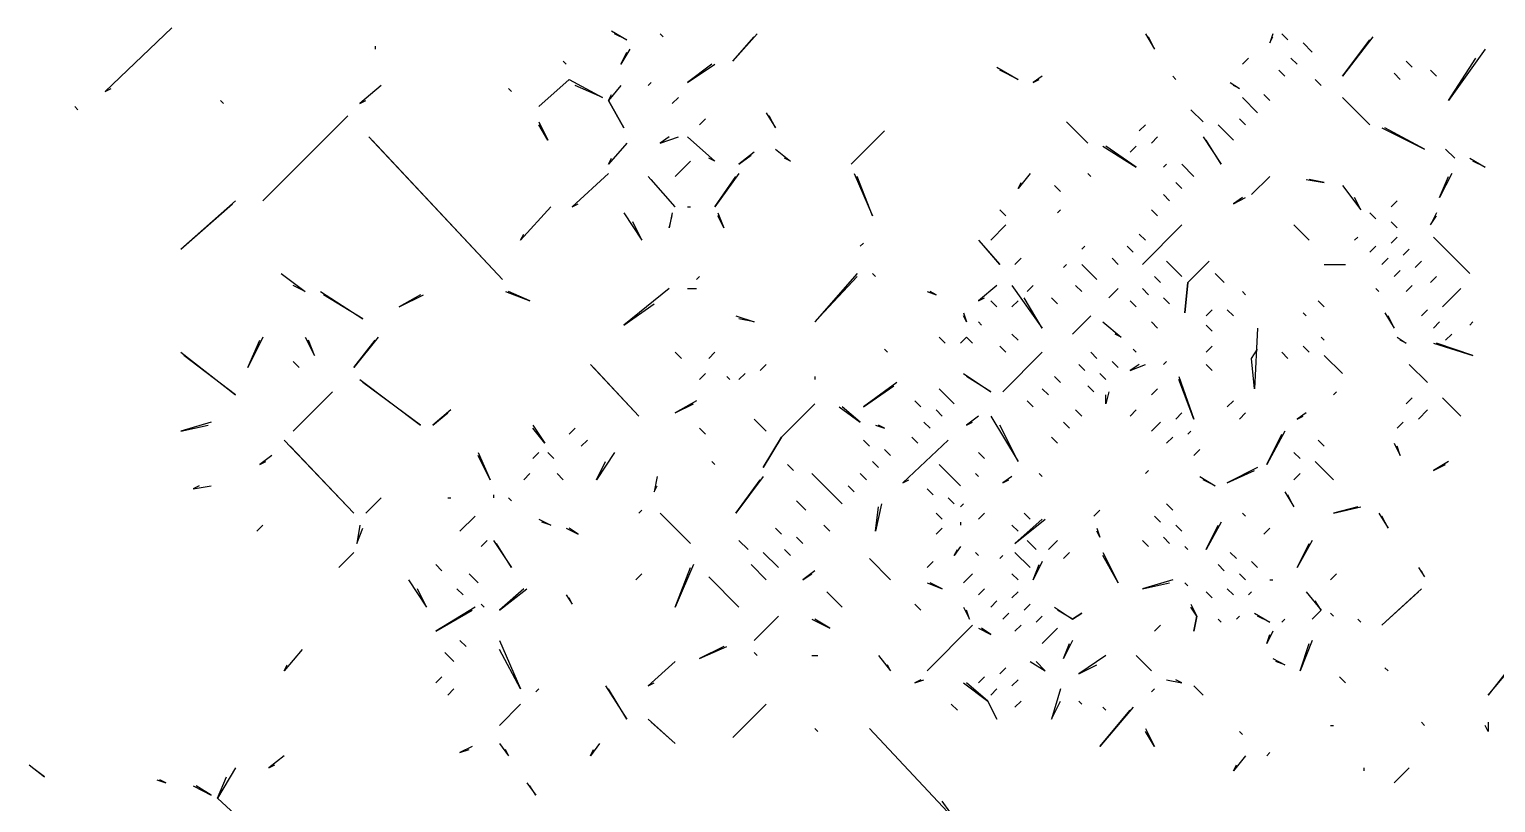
# Model space of a CAD drawing. Extents: x 1 to 2775, y -31 to 2075.
# Drawn here: x 1995.3 to 2075.9, y 474.2 to 516.8 of the extents above; entities that cross this region are included whole.
import ezdxf

# ---------------------------------------------------------------- set-up
doc = ezdxf.new("R2010")
doc.units = 0
doc.layers.add('LINEWORK', color=4, linetype='CONTINUOUS')

msp = doc.modelspace()

# ---------------------------------------------------------------- linework, layer by layer
at = {"layer": 'LINEWORK'}
for points in [[(2003.1667, 516.8333), (1999.5, 513.3333), (1999.8333, 513.5)], [(2027.3333, 516.6667), (2028.1667, 516.1667), (2027.5, 516.5)], [(2014.3333, 515.8333), (2014.3333, 515.6667)], [(2030, 516.5), (2030.1667, 516.3333)], [(2035.3333, 516.5), (2034, 515), (2035.1667, 516.3333)], [(2056.6667, 516.5), (2057.1667, 515.6667), (2056.8333, 516.3333)], [(2063.6667, 516.5), (2063.5, 516), (2063.6667, 516.3333)], [(2064.1667, 516.5), (2064.5, 516.1667)], [(2065.3333, 516), (2065.8333, 515.5)], [(2069.1667, 516.3333), (2067.5, 514.1667), (2069, 516.1667)], [(2024.6667, 515), (2024.8333, 514.8333)], [(2028.3333, 515.6667), (2027.8333, 514.8333), (2028.1667, 515.5)], [(2062.3333, 515.1667), (2062, 514.8333)], [(2064.6667, 515.1667), (2065, 514.8333)], [(2071, 515), (2071.3333, 514.6667)], [(2075.3333, 515.6667), (2073.3333, 512.8333), (2074.8333, 515.1667)], [(2032.8333, 514.8333), (2031.5, 513.8333), (2033, 514.8333)], [(2048.5, 514.6667), (2049.6667, 514), (2048.6667, 514.5)], [(2051, 514.1667), (2050.5, 513.8333), (2050.8333, 514)], [(2058.1667, 514.1667), (2058.3333, 514)], [(2064, 514.5), (2064.3333, 514.1667)], [(2070.3333, 514.3333), (2070.6667, 514)], [(2072.3333, 514.5), (2072.6667, 514.1667)], [(2014.6667, 513.6667), (2013.5, 512.6667), (2013.8333, 512.8333)], [(2021.6667, 513.5), (2021.8333, 513.3333)], [(2025, 514), (2023.3333, 512.5), (2025, 514), (2026.8333, 513), (2025.3333, 513.6667)], [(2027.8333, 513.6667), (2027.1667, 512.8333), (2028, 511.3333), (2027.1667, 512.8333), (2027.3333, 513.1667)], [(2029.5, 513.8333), (2029.3333, 513.6667)], [(2061.3333, 513.8333), (2061.8333, 513.5), (2061.5, 513.6667)], [(2066, 514), (2066.3333, 513.6667)], [(2005.8333, 512.8333), (2006, 512.6667)], [(2031, 513), (2030.6667, 512.6667)], [(2062, 513), (2062.8333, 512.1667)], [(2063.1667, 513.1667), (2063.5, 512.8333)], [(2067.5, 513), (2069, 511.5)], [(1997.8333, 512.5), (1998, 512.3333)], [(2012.8333, 512), (2008.1667, 507.3333)], [(2032.5, 511.8333), (2032.1667, 511.5)], [(2035.8333, 512.1667), (2036.3333, 511.3333), (2036, 512)], [(2059.1667, 512.3333), (2059.8333, 511.6667)], [(2061.8333, 511.8333), (2062.1667, 511.5)], [(2023.3333, 511.6667), (2023.8333, 510.6667), (2023.3333, 511.5)], [(2042.3333, 511.1667), (2040.5, 509.3333)], [(2052.3333, 511.6667), (2053.5, 510.5)], [(2056.6667, 511.5), (2056.3333, 511.1667)], [(2060.6667, 511.5), (2061.5, 510.6667)], [(2069.6667, 511.3333), (2072, 510.1667), (2069.8333, 511.3333)], [(2014, 510.8333), (2021.3333, 503), (2014.1667, 510.6667)], [(2028.1667, 510.5), (2027.1667, 509.3333), (2027.3333, 509.6667)], [(2030.5, 510.8333), (2030, 510.5), (2031, 510.8333)], [(2031.5, 510.8333), (2033, 509.5), (2032.6667, 509.6667)], [(2036.3333, 510.1667), (2037.1667, 509.5), (2036.8333, 509.6667)], [(2054.3333, 510.3333), (2056.1667, 509.1667), (2054.5, 510.3333)], [(2056.1667, 510.3333), (2055.8333, 510)], [(2057.3333, 510.8333), (2057, 510.5)], [(2059.8333, 510.8333), (2060.8333, 509.3333), (2060, 510.6667)], [(2073.1667, 510.1667), (2073.6667, 509.6667)], [(2031.6667, 509.5), (2030.8333, 508.6667)], [(2035.1667, 510), (2034.3333, 509.3333), (2035, 509.8333)], [(2057.8333, 509.3333), (2057.6667, 509.1667)], [(2058.6667, 509.3333), (2059.3333, 508.6667)], [(2074.5, 509.6667), (2075.3333, 509.1667), (2074.6667, 509.5)], [(2027.1667, 508.8333), (2025.1667, 507), (2025.5, 507.1667)], [(2029.3333, 508.6667), (2030.8333, 507), (2029.5, 508.5)], [(2034.3333, 508.8333), (2033, 507), (2034.1667, 508.6667)], [(2040.6667, 508.8333), (2041.6667, 506.5), (2040.8333, 508.6667)], [(2050.3333, 508.8333), (2049.6667, 508), (2049.8333, 508.3333)], [(2053.5, 508.8333), (2053.6667, 508.6667)], [(2063.5, 508.6667), (2062.5, 507.6667)], [(2065.5, 508.5), (2066.5, 508.3333), (2065.6667, 508.5)], [(2073.5, 508.8333), (2072.8333, 507.5), (2073.3333, 508.6667)], [(2051.6667, 508.1667), (2052, 507.8333)], [(2058.3333, 508.3333), (2058.6667, 508)], [(2067.5, 508.1667), (2068.5, 506.8333), (2068.1667, 507.5)], [(2006.6667, 507.3333), (2003.6667, 504.6667), (2006.5, 507.1667)], [(2024, 507), (2022.3333, 505.1667), (2022.5, 505.5)], [(2031.5, 507), (2031.6667, 507)], [(2057.6667, 507.6667), (2058, 507.3333)], [(2062, 507.5), (2061.5, 507.1667), (2062.1667, 507.5)], [(2070.5, 507.3333), (2070.1667, 507)], [(2028, 506.6667), (2029, 505.1667), (2028.5, 506.1667)], [(2030.6667, 506.6667), (2030.5, 505.8333), (2030.6667, 506.5)], [(2033.1667, 506.6667), (2033.5, 505.8333), (2033.1667, 506.5)], [(2048.6667, 506.8333), (2049, 506.5)], [(2052, 506.8333), (2051.8333, 506.6667)], [(2057, 506.8333), (2057.3333, 506.5)], [(2069, 506.6667), (2069.3333, 506.3333)], [(2070.1667, 506.1667), (2070.5, 505.8333)], [(2072.6667, 506.6667), (2072.3333, 506), (2072.6667, 506.5)], [(2049, 506), (2048.1667, 505.1667)], [(2056.3333, 505.5), (2056.6667, 505.1667)], [(2058.6667, 506), (2056.5, 503.8333)], [(2064.8333, 506), (2065.6667, 505.1667)], [(2068.3333, 505.3333), (2068.1667, 505.1667)], [(2070.5, 505.3333), (2070.1667, 505)], [(2072.5, 505.3333), (2074.5, 503.3333)], [(2041.1667, 505), (2041, 504.8333)], [(2047.5, 505.1667), (2048.6667, 503.8333), (2047.6667, 505)], [(2053.3333, 504.8333), (2053.1667, 504.6667)], [(2055.6667, 504.8333), (2056, 504.5)], [(2069.3333, 504.8333), (2069, 504.5)], [(2071.1667, 504.6667), (2070.8333, 504.3333)], [(2049.8333, 504.1667), (2049.5, 503.8333)], [(2052.3333, 503.8333), (2052.1667, 503.6667)], [(2053.1667, 503.8333), (2054, 503)], [(2054.8333, 504.1667), (2055.1667, 503.8333)], [(2057.8333, 504), (2058.6667, 503.1667)], [(2060.1667, 504), (2059, 502.8333), (2058.8333, 501.1667), (2059, 502.8333)], [(2066.5, 503.8333), (2067.6667, 503.8333)], [(2070, 504.1667), (2069.6667, 503.8333)], [(2071.8333, 504), (2071.5, 503.6667)], [(2009.1667, 503.3333), (2010.5, 502.3333), (2009.8333, 502.6667)], [(2032.1667, 503.1667), (2032, 503)], [(2040.8333, 503.3333), (2038.5, 500.6667), (2040.8333, 503.1667)], [(2041.6667, 503.3333), (2041.8333, 503.1667)], [(2057.1667, 503.1667), (2057.5, 502.8333)], [(2060.5, 503.3333), (2061, 502.8333)], [(2070.6667, 503.5), (2070.3333, 503.1667)], [(2072.6667, 503.1667), (2072.3333, 502.8333)], [(2011.3333, 502.3333), (2013.6667, 500.8333), (2011.5, 502.1667)], [(2016.8333, 502.1667), (2015.6667, 501.5), (2017, 502.1667)], [(2021.5, 502.3333), (2022.8333, 501.8333), (2021.6667, 502.3333)], [(2030.5, 502.5), (2028, 500.5), (2029.6667, 501.6667)], [(2031.5, 502.5), (2032, 502.5)], [(2044.6667, 502.3333), (2045.1667, 502.1667), (2044.8333, 502.3333)], [(2048.5, 502.6667), (2047.5, 501.8333), (2047.8333, 502)], [(2049.3333, 502.6667), (2051, 500.3333), (2050, 502)], [(2050.5, 502.6667), (2050.1667, 502.3333)], [(2052.8333, 502.6667), (2053.1667, 502.3333)], [(2055.1667, 502.5), (2054.6667, 502)], [(2056.5, 502.5), (2056.8333, 502.1667)], [(2062, 502.3333), (2062.1667, 502.1667)], [(2069.3333, 502.5), (2069.5, 502.3333)], [(2071.3333, 502.6667), (2071, 502.3333)], [(2074, 502.5), (2073, 501.5)], [(2048.1667, 501.8333), (2048.5, 501.5)], [(2049.6667, 501.8333), (2049.3333, 501.5)], [(2051.5, 502), (2051.8333, 501.6667)], [(2055.8333, 501.8333), (2056.1667, 501.5)], [(2057.6667, 502), (2058, 501.6667)], [(2060.3333, 501.3333), (2060, 501)], [(2061.1667, 501.3333), (2061.5, 501)], [(2066.1667, 501.8333), (2066.5, 501.5)], [(2072.1667, 501.3333), (2071.8333, 501)], [(2034.1667, 501), (2035.1667, 500.6667), (2034.3333, 500.8333)], [(2046.6667, 501.1667), (2046.8333, 500.6667), (2046.6667, 501)], [(2047.5, 500.6667), (2047.6667, 500.5)], [(2053.6667, 501), (2052.6667, 500)], [(2054.3333, 500.6667), (2055.3333, 499.8333), (2055, 500)], [(2057, 500.6667), (2057.3333, 500.3333)], [(2060, 500.5), (2060.3333, 500.1667)], [(2065.3333, 501.1667), (2065.5, 501)], [(2069.8333, 501.1667), (2070.3333, 500.3333), (2070, 501)], [(2072.8333, 500.6667), (2072.5, 500.3333)], [(2074.6667, 500.6667), (2074.5, 500.5)], [(2008.1667, 499.8333), (2007.3333, 498.1667), (2008, 499.6667)], [(2010.5, 499.8333), (2011, 498.8333), (2010.6667, 499.6667)], [(2014.5, 499.8333), (2013.1667, 498.1667), (2014.3333, 499.6667)], [(2045.3333, 499.8333), (2045.6667, 499.5)], [(2046.8333, 499.8333), (2046.5, 499.5), (2046.8333, 499.8333), (2047.1667, 499.5)], [(2049.3333, 500), (2049.6667, 499.6667)], [(2062.8333, 500.3333), (2062.6667, 497), (2062.5, 498.6667), (2062.8333, 499.1667)], [(2066.3333, 499.8333), (2066.5, 499.6667)], [(2070.5, 499.8333), (2071, 499.5), (2070.6667, 499.6667)], [(2073.5, 500), (2073.1667, 499.6667)], [(2003.6667, 499), (2006.6667, 496.6667), (2003.8333, 498.8333)], [(2030.8333, 499), (2031.1667, 498.6667)], [(2033, 499), (2032.6667, 498.6667)], [(2042.3333, 499.1667), (2042.5, 499)], [(2048.6667, 499.3333), (2049, 499)], [(2051, 499), (2048.8333, 496.8333)], [(2053.6667, 499), (2054, 498.6667)], [(2056, 499.1667), (2056.1667, 499)], [(2060.3333, 499.3333), (2060, 499)], [(2064.1667, 499), (2064.5, 498.6667)], [(2065.3333, 499.3333), (2065.6667, 499)], [(2066.5, 498.8333), (2067.5, 497.8333)], [(2072.5, 499.5), (2074.6667, 498.8333), (2072.6667, 499.5)], [(2009.8333, 498.5), (2010.1667, 498.1667)], [(2026.1667, 498.3333), (2028.8333, 495.5), (2026.3333, 498.1667)], [(2035.8333, 498.3333), (2035.5, 498)], [(2053, 498.3333), (2053.3333, 498)], [(2054.8333, 498.5), (2055.1667, 498.1667)], [(2056.3333, 498.3333), (2055.8333, 498), (2056.6667, 498.3333)], [(2057.8333, 498.5), (2057.6667, 498.3333)], [(2060, 498.3333), (2060.3333, 498)], [(2071.1667, 498.3333), (2072.1667, 497.3333)], [(2013.5, 497.5), (2016.8333, 495), (2013.6667, 497.3333)], [(2032.5, 497.8333), (2032.1667, 497.5)], [(2033.6667, 497.6667), (2033.8333, 497.5)], [(2034.6667, 497.8333), (2034.3333, 497.5)], [(2038.5, 497.6667), (2038.5, 497.5)], [(2043, 497.3333), (2041.1667, 496), (2042.8333, 497.1667)], [(2046.6667, 497.8333), (2048.1667, 496.8333), (2046.8333, 497.6667)], [(2051.6667, 497.6667), (2052, 497.3333)], [(2054.1667, 497.8333), (2054.5, 497.5)], [(2058.5, 497.6667), (2059.3333, 495.3333), (2058.5, 497.5)], [(2012, 496.8333), (2009.8333, 494.6667), (2011.8333, 496.6667)], [(2045.3333, 497), (2046.1667, 496.1667)], [(2051, 497), (2051.3333, 496.6667)], [(2053.5, 497.1667), (2053.8333, 496.8333)], [(2054.6667, 496.8333), (2054.5, 496.1667), (2054.5, 496.6667)], [(2057.3333, 497), (2057, 496.6667)], [(2067.1667, 496.8333), (2067, 496.6667)], [(2071.3333, 496.5), (2071, 496.1667)], [(2073, 496.5), (2074, 495.5)], [(2018.5, 495.8333), (2017.5, 495), (2018.3333, 495.6667)], [(2032, 496.3333), (2030.8333, 495.6667), (2031.8333, 496.1667)], [(2038.5, 496.1667), (2036.6667, 494.3333), (2035.6667, 492.6667), (2036.6667, 494.3333)], [(2039.8333, 496), (2041, 495.1667), (2040, 496)], [(2044, 496.3333), (2044.3333, 496)], [(2045.1667, 495.8333), (2045.5, 495.5)], [(2050.1667, 496.3333), (2050.5, 496)], [(2052.8333, 495.8333), (2053.1667, 495.5)], [(2056.1667, 495.8333), (2055.8333, 495.5)], [(2058.6667, 495.6667), (2058.3333, 495.3333)], [(2061.5, 496.3333), (2061.1667, 496)], [(2062.1667, 495.6667), (2061.8333, 495.3333)], [(2065.5, 495.6667), (2065, 495.3333), (2065.3333, 495.5)], [(2072.1667, 495.8333), (2071.6667, 495.3333)], [(2005.3333, 495.1667), (2003.6667, 494.6667), (2005.1667, 495)], [(2023, 495), (2023.6667, 494), (2023, 494.8333)], [(2025.3333, 494.8333), (2025, 494.5)], [(2032.1667, 494.8333), (2032.5, 494.5)], [(2035.1667, 495.3333), (2035.8333, 494.6667)], [(2041.8333, 495), (2042.3333, 494.8333), (2042, 495)], [(2044.5, 495.1667), (2044.8333, 494.8333)], [(2047.5, 495.5), (2046.8333, 495), (2047.1667, 495.1667)], [(2048.1667, 495.5), (2049.6667, 493), (2048.6667, 495)], [(2052.1667, 495.1667), (2052.5, 494.8333)], [(2057.5, 495.1667), (2057, 494.6667)], [(2070.8333, 495.1667), (2070.5, 494.8333)], [(2009.3333, 494.1667), (2013.1667, 490.1667), (2009.6667, 493.8333)], [(2026, 494.1667), (2025.6667, 493.8333)], [(2041.1667, 494.1667), (2041.5, 493.8333)], [(2045.8333, 494.1667), (2043.3333, 491.8333), (2043.6667, 492)], [(2043.8333, 494.3333), (2044.1667, 494)], [(2051.5, 494.3333), (2051.8333, 494)], [(2058.1667, 494.3333), (2057.8333, 494)], [(2059.1667, 494.6667), (2059, 494.5)], [(2064.3333, 494.6667), (2063.3333, 492.8333), (2064.1667, 494.5)], [(2066.1667, 494.1667), (2066.5, 493.8333)], [(2070.3333, 494), (2070.6667, 493.3333), (2070.5, 493.8333)], [(2008.6667, 493.3333), (2008, 492.8333), (2008.3333, 493)], [(2020, 493.5), (2020.6667, 492), (2020, 493.3333)], [(2023.3333, 493.5), (2023, 493.1667)], [(2023.8333, 493.5), (2024.1667, 493.1667)], [(2027.5, 493.5), (2026.5, 492), (2027, 493)], [(2042.3333, 493.6667), (2042.6667, 493.3333)], [(2047.5, 493.5), (2047.8333, 493.1667)], [(2059.6667, 493.6667), (2059.3333, 493.3333)], [(2064.8333, 493.5), (2065.1667, 493.1667)], [(2032.8333, 493), (2033, 492.8333)], [(2037, 492.8333), (2037.3333, 492.5)], [(2041.6667, 493), (2042, 492.6667)], [(2045.3333, 492.8333), (2046.5, 491.6667)], [(2056.8333, 492.5), (2056.6667, 492.3333)], [(2062.8333, 492.6667), (2061.1667, 491.8333), (2062.6667, 492.5)], [(2066, 493), (2067, 492)], [(2073.3333, 493), (2072.5, 492.5), (2073.1667, 492.8333)], [(2004.6667, 491.6667), (2004.3333, 491.5), (2005.3333, 491.6667)], [(2022.8333, 492.3333), (2022.5, 492)], [(2024.3333, 492.3333), (2024.6667, 492)], [(2029.8333, 492.1667), (2029.6667, 491.3333), (2029.8333, 491.6667)], [(2035.6667, 492.1667), (2034.1667, 490.1667), (2035.5, 492)], [(2038.3333, 492.3333), (2040, 490.6667)], [(2040.3333, 491.6667), (2040.6667, 491.3333)], [(2041, 492.3333), (2041.3333, 492)], [(2047.3333, 492.3333), (2047.5, 492.1667)], [(2049.3333, 492.1667), (2048.8333, 491.8333), (2049.1667, 492)], [(2050.8333, 492.3333), (2051, 492.1667)], [(2059.6667, 492.1667), (2060.5, 491.6667), (2059.8333, 492)], [(2065.1667, 492.3333), (2064.8333, 492)], [(2014.6667, 491), (2013.8333, 490.1667)], [(2018.3333, 491), (2018.5, 491)], [(2020.8333, 491.1667), (2020.8333, 491)], [(2021.6667, 491), (2021.8333, 490.8333)], [(2037.5, 490.8333), (2038, 490.3333)], [(2044.6667, 491.5), (2045, 491.1667)], [(2045.8333, 491), (2046.1667, 490.6667)], [(2064.3333, 491.3333), (2064.8333, 490.5), (2064.5, 491.1667)], [(2019.8333, 490), (2019, 489.1667)], [(2029, 490.3333), (2028.8333, 490.1667)], [(2030, 490.1667), (2031.6667, 488.5)], [(2042.1667, 490.6667), (2041.8333, 489.1667), (2042, 490.5)], [(2045.1667, 490.1667), (2045.5, 489.8333)], [(2046.6667, 490.6667), (2046.5, 490.5)], [(2047.8333, 490.1667), (2047.5, 489.8333)], [(2050, 490.1667), (2050.3333, 489.8333)], [(2054.1667, 490.3333), (2053.8333, 490)], [(2057.1667, 490), (2057.5, 489.6667)], [(2057.8333, 490.6667), (2058.1667, 490.3333)], [(2062, 490.1667), (2062.1667, 490)], [(2068.3333, 490.5), (2067, 490.1667), (2068.5, 490.5)], [(2069.5, 490.1667), (2070, 489.3333), (2069.6667, 490)], [(2008.1667, 489.5), (2007.8333, 489.1667)], [(2013.5, 489.5), (2013.3333, 488.5), (2013.6667, 489.3333)], [(2023.3333, 489.8333), (2024, 489.5), (2023.5, 489.6667)], [(2024.8333, 489.3333), (2025.5, 489), (2025, 489.3333)], [(2036.3333, 489.3333), (2036.6667, 489)], [(2039, 489.5), (2039.3333, 489.1667)], [(2045.5, 489.3333), (2045.1667, 489)], [(2046.5, 489.6667), (2046.5, 489.5)], [(2049.3333, 489.5), (2049.6667, 489.1667)], [(2051, 489.8333), (2049.5, 488.5), (2051.1667, 489.8333)], [(2054, 489.3333), (2054.1667, 488.8333), (2054, 489.1667)], [(2058.3333, 489.5), (2058.6667, 489.1667)], [(2060.8333, 489.6667), (2060, 488.1667), (2060.6667, 489.5)], [(2063.5, 489.3333), (2063.1667, 489)], [(2020.5, 488.6667), (2020.1667, 488.3333)], [(2020.8333, 488.6667), (2021.8333, 487.1667), (2021, 488.5)], [(2034.3333, 488.6667), (2034.8333, 488.1667)], [(2037.5, 488.8333), (2037.8333, 488.5)], [(2050.1667, 488.6667), (2050.6667, 488.1667)], [(2051.8333, 488.6667), (2051.3333, 488.1667)], [(2056.5, 488.6667), (2056.8333, 488.3333)], [(2057.6667, 488.8333), (2058, 488.5)], [(2065.8333, 488.6667), (2065, 487.1667), (2065.6667, 488.5)], [(2013.1667, 488), (2012.3333, 487.1667)], [(2035.6667, 488), (2036.5, 487.1667)], [(2036.8333, 488.1667), (2037.1667, 487.8333)], [(2041.5, 487.6667), (2042.6667, 486.5)], [(2046.5, 488.3333), (2046.1667, 487.8333), (2046.3333, 488.1667)], [(2047.3333, 488), (2047.5, 487.8333)], [(2048.8333, 487.8333), (2048.6667, 487.6667)], [(2049.5, 488), (2050.3333, 487.1667)], [(2052.5, 488), (2052.1667, 487.6667)], [(2054.3333, 488), (2055.1667, 486.3333), (2054.3333, 487.8333)], [(2058.8333, 488.3333), (2059, 488.1667)], [(2061.3333, 488), (2061.6667, 487.6667)], [(2017.6667, 487.3333), (2018, 487)], [(2019.5, 486.8333), (2020, 486.3333)], [(2029, 486.8333), (2028.6667, 486.5)], [(2031.8333, 487.3333), (2030.8333, 485), (2031.6667, 487.1667)], [(2035, 487.3333), (2035.8333, 486.5)], [(2038.5, 487), (2037.8333, 486.5), (2038.3333, 486.8333)], [(2045, 487.5), (2044.6667, 487.1667)], [(2047.1667, 486.8333), (2046.6667, 486.3333)], [(2049.3333, 486.8333), (2049.6667, 486.5)], [(2051, 487.5), (2050.5, 486.5), (2050.8333, 487.3333)], [(2060.6667, 487.3333), (2061, 487)], [(2061.8333, 486.8333), (2062.1667, 486.5)], [(2062.5, 487.5), (2062.8333, 487.1667)], [(2067.1667, 486.8333), (2066.8333, 486.5)], [(2071.6667, 487.1667), (2072, 486.6667), (2071.8333, 487)], [(2016.1667, 486.5), (2017.1667, 485), (2016.6667, 486)], [(2018.8333, 486), (2019.1667, 485.6667)], [(2022.5, 486), (2021.1667, 484.8333), (2022.6667, 486)], [(2032.6667, 486.6667), (2034.3333, 485)], [(2044.6667, 486.3333), (2045.5, 486), (2044.8333, 486.3333)], [(2047.8333, 486), (2047.5, 485.6667)], [(2058.1667, 486.5), (2056.5, 486), (2058, 486.3333)], [(2058.8333, 486.3333), (2059, 486.1667)], [(2061.1667, 486), (2061.5, 485.6667)], [(2063.5, 486.5), (2063.6667, 486.5)], [(2071.8333, 486), (2069.6667, 484), (2071.6667, 485.8333)], [(2020.1667, 485.1667), (2020.3333, 485)], [(2024.8333, 485.6667), (2025.1667, 485.1667), (2025, 485.5)], [(2039.1667, 485.8333), (2040, 485)], [(2044, 485.1667), (2044.3333, 484.8333)], [(2048.5, 485.3333), (2048.1667, 485)], [(2049.6667, 485.8333), (2049.3333, 485.5)], [(2050.3333, 485.1667), (2050, 484.8333)], [(2059.1667, 485.1667), (2059.5, 484.5), (2059.3333, 483.6667), (2059.5, 484.5), (2059.1667, 485)], [(2060, 485.8333), (2060.3333, 485.5)], [(2062.5, 485.8333), (2062.3333, 485.6667)], [(2065.5, 485.8333), (2066.3333, 484.8333), (2065.8333, 484.3333), (2066.3333, 484.8333), (2066, 485.3333)], [(2019.8333, 485), (2017.6667, 483.6667), (2019.6667, 484.8333)], [(2036.5, 484.5), (2035.1667, 483.1667)], [(2038.3333, 484.3333), (2039.3333, 483.8333), (2038.5, 484.3333)], [(2046.6667, 485), (2047, 484.3333), (2046.8333, 484.8333)], [(2049.1667, 484.6667), (2048.8333, 484.3333)], [(2051, 484.5), (2050.6667, 484.1667)], [(2051.6667, 485), (2052.6667, 484.3333), (2053.1667, 484.6667), (2052.6667, 484.3333), (2051.8333, 484.8333)], [(2060.6667, 484.3333), (2060.8333, 484.1667)], [(2061.8333, 484.5), (2061.6667, 484.3333)], [(2062.6667, 484.6667), (2063.5, 484.1667), (2062.8333, 484.5)], [(2064.3333, 484.3333), (2064.1667, 484.1667)], [(2066.8333, 484.6667), (2067, 484.5)], [(2068.3333, 484.3333), (2068.5, 484.1667)], [(2047.1667, 484), (2044.6667, 481.5)], [(2047.5, 483.8333), (2048.1667, 483.5), (2047.6667, 483.8333)], [(2049.8333, 484), (2049.5, 483.6667)], [(2051.8333, 483.8333), (2051, 483)], [(2057.5, 484), (2057.1667, 483.6667)], [(2063.6667, 483.6667), (2063.3333, 483), (2063.5, 483.5)], [(2019, 483.1667), (2019.3333, 482.8333)], [(2021.1667, 483.1667), (2022.3333, 480.5), (2021.1667, 482.6667)], [(2033.5, 482.8333), (2032.1667, 482.1667), (2033.6667, 482.8333)], [(2052.6667, 483.1667), (2052.1667, 482.1667), (2052.5, 483)], [(2065.8333, 483.1667), (2065.1667, 481.5), (2065.6667, 483)], [(2010.3333, 482.6667), (2009.3333, 481.5), (2009.5, 481.8333)], [(2018.1667, 482.5), (2018.6667, 482)], [(2030.8333, 482), (2029.3333, 480.6667), (2029.6667, 480.8333)], [(2035.1667, 482.5), (2035.3333, 482.3333)], [(2038.3333, 482.3333), (2038.6667, 482.3333)], [(2042, 482.3333), (2042.6667, 481.5), (2042.5, 481.8333)], [(2050.3333, 482), (2051.1667, 481.5), (2050.6667, 482)], [(2054.5, 482.3333), (2053, 481.3333), (2054, 481.8333)], [(2056.1667, 482.3333), (2057, 481.5)], [(2063.6667, 482.1667), (2064.3333, 481.8333), (2063.8333, 482)], [(2077.3333, 482.5), (2075.5, 480.1667), (2077.3333, 482.3333)], [(2018, 481.1667), (2017.6667, 480.8333)], [(2047.8333, 481.1667), (2047.5, 480.8333)], [(2049, 481.6667), (2048.6667, 481.3333)], [(2067.3333, 481.1667), (2067.6667, 480.8333)], [(2069.8333, 481.6667), (2070, 481.5)], [(2018.6667, 480.5), (2018.3333, 480.1667)], [(2023.3333, 480.5), (2023.1667, 480.3333)], [(2027, 480.6667), (2028.1667, 478.8333), (2027.1667, 480.5)], [(2044.3333, 481), (2044, 480.8333), (2044.5, 481)], [(2046.6667, 480.8333), (2048, 479.8333), (2048.5, 478.8333), (2048, 479.8333), (2046.8333, 480.8333)], [(2048.5, 480.5), (2048.1667, 480.1667)], [(2049.6667, 481), (2049.3333, 480.6667)], [(2052, 480.5), (2051.5, 478.8333), (2052, 479.8333)], [(2057.1667, 480.5), (2057, 480.3333)], [(2057.8333, 481), (2058.6667, 480.8333), (2058.3333, 481)], [(2059.3333, 480.6667), (2059.8333, 480.1667)], [(2022.3333, 479.6667), (2021.1667, 478.5)], [(2035.8333, 479.6667), (2034, 477.8333)], [(2046, 479.6667), (2046.3333, 479.3333)], [(2049.8333, 479.8333), (2049.5, 479.5)], [(2053, 479.8333), (2053.1667, 479.6667)], [(2056, 479.5), (2054.1667, 477.3333), (2055.8333, 479.3333)], [(2054.3333, 479.5), (2054.5, 479.3333)], [(2029.3333, 478.8333), (2030.8333, 477.5), (2029.5, 478.6667)], [(2071.8333, 478.6667), (2072, 478.5)], [(2075.5, 478.6667), (2075.5, 478.1667), (2075.3333, 478.5)], [(2038.5, 478.3333), (2038.6667, 478.1667)], [(2041.5, 478.3333), (2046.3333, 473.1667), (2045.5, 474.3333)], [(2056.6667, 478.3333), (2057.1667, 477.3333), (2056.6667, 478.1667)], [(2061.8333, 478.1667), (2062, 478)], [(2066.8333, 478.5), (2067, 478.5)], [(2019.6667, 477.3333), (2019, 477), (2019.5, 477.1667)], [(2021.1667, 477.5), (2021.6667, 476.8333), (2021.5, 477.1667)], [(2026.6667, 477.5), (2026.1667, 476.8333), (2026.3333, 477.1667)], [(1995.3333, 476.3333), (1996.1667, 475.6667), (1995.5, 476.1667)], [(2009.3333, 476.8333), (2008.5, 476.1667), (2008.8333, 476.3333)], [(2062.1667, 476.8333), (2061.5, 476), (2061.6667, 476.3333)], [(2063.5, 477), (2063.3333, 476.8333)], [(2002.3333, 475.5), (2002.8333, 475.3333), (2002.5, 475.5)], [(2006.6667, 476.1667), (2005.6667, 474.5), (2007.8333, 472.5), (2005.6667, 474.5), (2006.1667, 475.6667)], [(2068.6667, 476.1667), (2068.6667, 476)], [(2071.1667, 476.1667), (2070.3333, 475.3333)], [(2004.3333, 475.1667), (2005.3333, 474.6667), (2004.5, 475.1667)], [(2022.6667, 475.3333), (2023.1667, 474.6667), (2022.8333, 475.1667)]]:
    msp.add_lwpolyline(points, dxfattribs=at)

doc.saveas('drawing.dxf')
